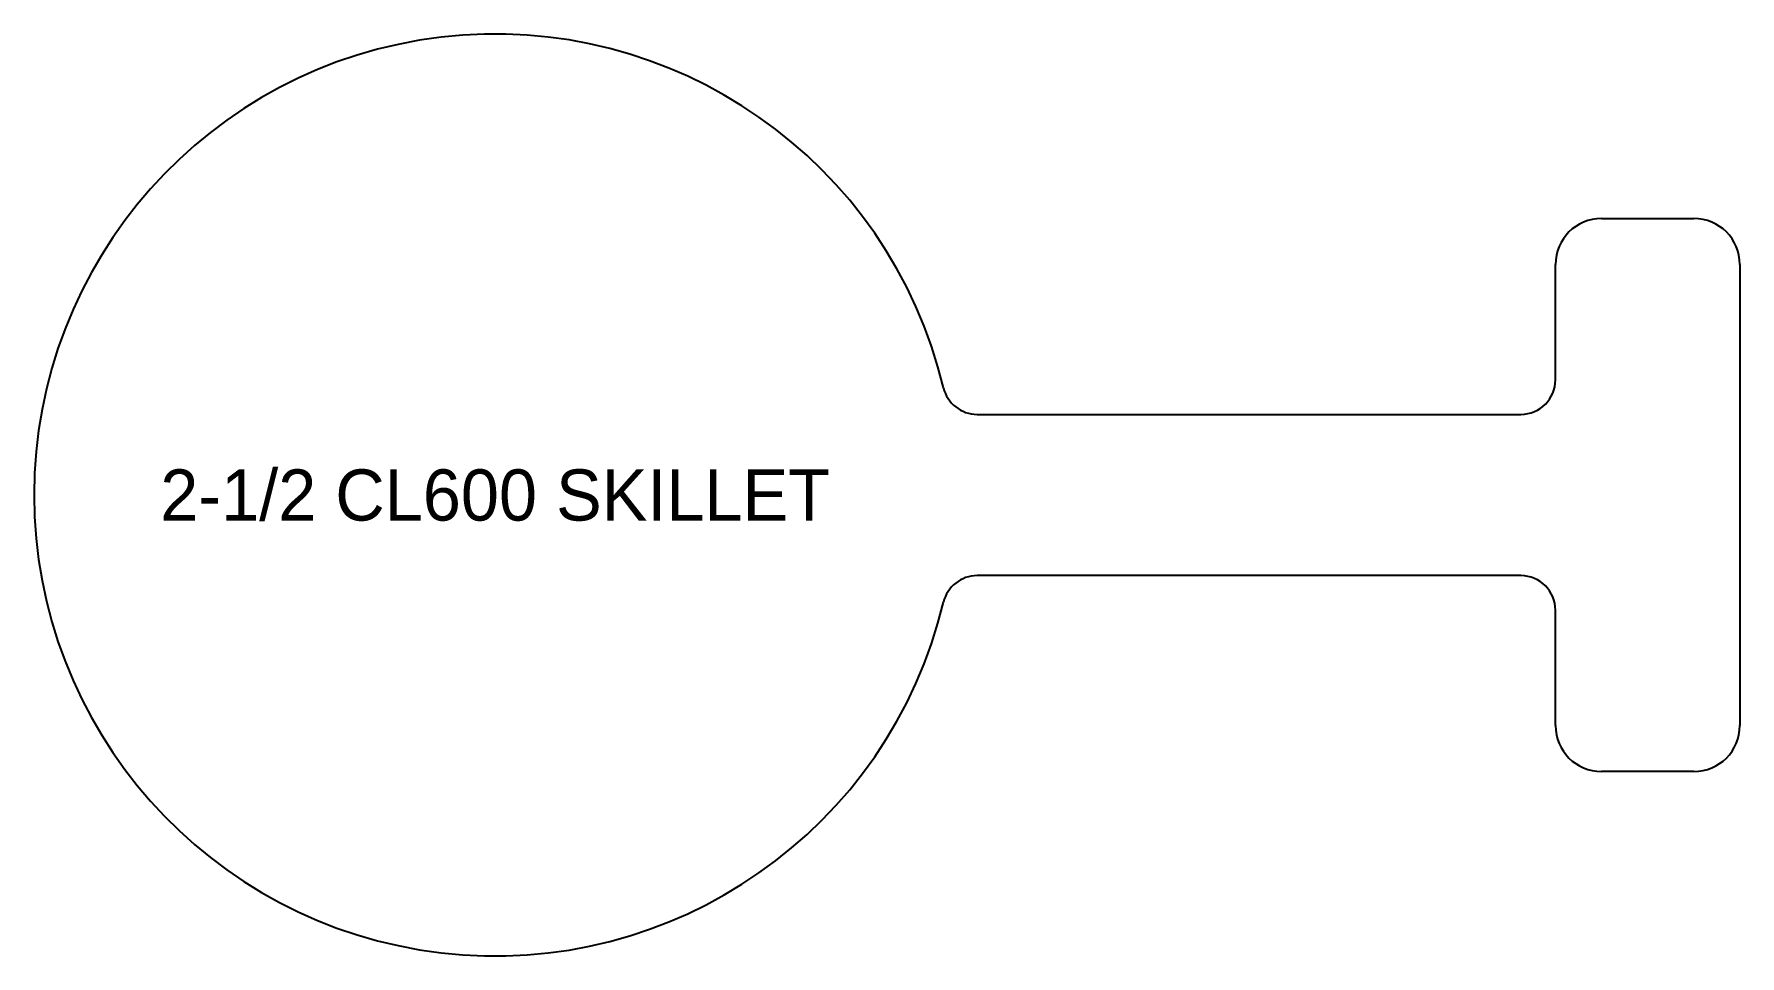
# Model space of a CAD drawing. Header units: inches. Extents: x -2.5 to 6.75, y -2.5 to 2.5.
import ezdxf
from ezdxf.enums import TextEntityAlignment as Align

# ---------------------------------------------------------------- set-up
doc = ezdxf.new("R2010")
doc.units = ezdxf.units.IN
doc.header["$MEASUREMENT"] = 0
doc.layers.add('CUT', color=7, linetype='CONTINUOUS')
doc.layers.add('ETCH', color=1, linetype='CONTINUOUS')

msp = doc.modelspace()

# ---------------------------------------------------------------- linework, layer by layer
at = {"layer": 'CUT'}
for p, q in [((6, 1.5), (6.5, 1.5)), ((5.75, 0.625), (5.75, 1.25)), ((6.75, 1.25), (6.75, -1.25)), ((2.613815, 0.4375), (5.5625, 0.4375)), ((5.5625, -0.4375), (2.613815, -0.4375)), ((5.75, -1.25), (5.75, -0.625)), ((6.5, -1.5), (6, -1.5))]:
    msp.add_line(p, q, dxfattribs=at)
for centre, radius, start, end in [((0, 0), 2.5, 13.447727, 346.552273), ((6, 1.25), 0.25, 90, 180), ((6.5, 1.25), 0.25, 0, 90), ((2.613815, 0.625), 0.1875, 193.447727, 270), ((5.5625, 0.625), 0.1875, 270, 0), ((2.613815, -0.625), 0.1875, 90, 166.552273), ((5.5625, -0.625), 0.1875, 0, 90), ((6, -1.25), 0.25, 180, 270), ((6.5, -1.25), 0.25, 270, 0)]:
    msp.add_arc(centre, radius, start, end, dxfattribs=at)

# ---------------------------------------------------------------- texts
at = {"layer": 'ETCH'}
msp.add_text('2-1/2 CL600 SKILLET', height=0.277614, dxfattribs=at).set_placement((0, 0), align=Align.MIDDLE_CENTER)

doc.saveas('drawing.dxf')
